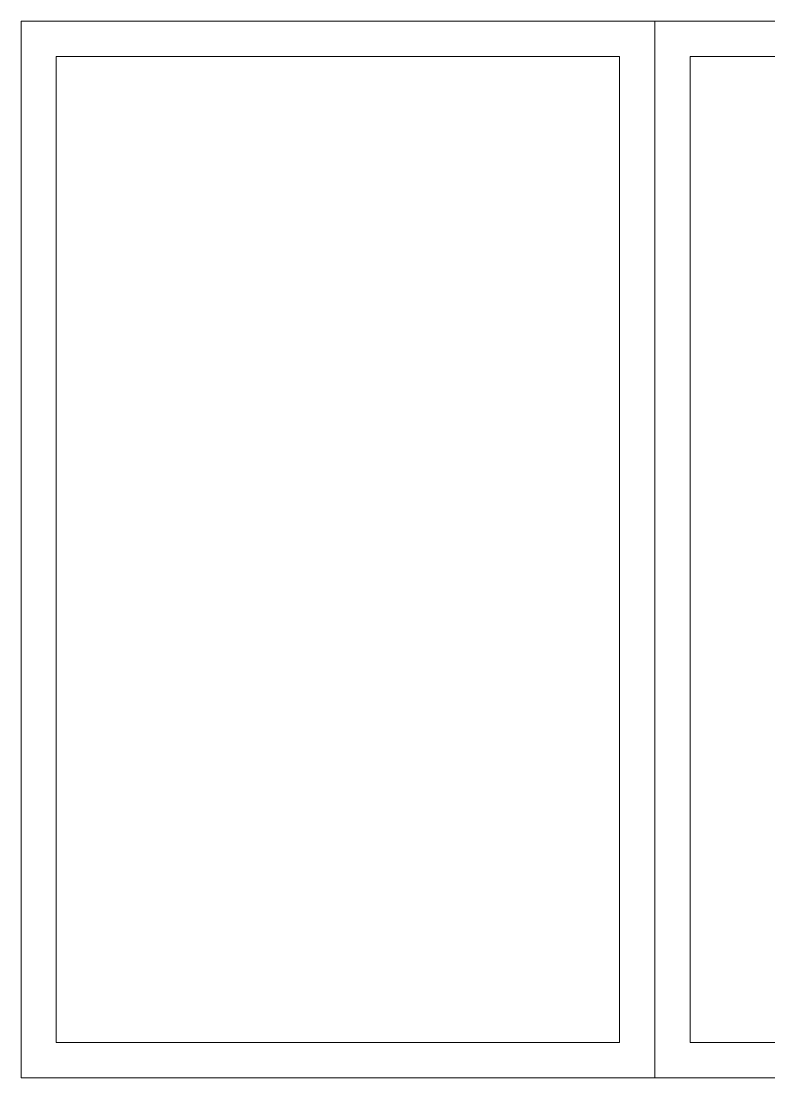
# Model space of a CAD drawing. Header units: millimetres. Extents: x 3546612 to 5615882, y 547008 to 3162891.
# Drawn here: x 5491475 to 5493599, y 2463768 to 2466768 of the extents above; entities that cross this region are included whole.
import ezdxf

# ---------------------------------------------------------------- set-up
doc = ezdxf.new("R2010")
doc.units = ezdxf.units.MM
doc.layers.add('XR-평면도$0$A-FLXM-PARK', color=9, linetype='Continuous', lineweight=18)
doc.layers.add('XR-평면도$0$A-WAXM-PANL', color=9, linetype='Continuous', lineweight=20)

# ---------------------------------------------------------------- blocks, each defined once
blk = doc.blocks.new('XR-평면도$0$지게차충전소')
at = {"layer": 'XR-평면도$0$A-FLXM-PARK', "flags": 128}
for points in [[(1800, -3000), (1800, 0), (0, 0), (0, -3000)], [(3600, -3000), (3600, 0), (1800, 0), (1800, -3000)], [(1700, -2900), (1700, -100), (100, -100), (100, -2900)], [(3500, -2900), (3500, -100), (1900, -100), (1900, -2900)]]:
    blk.add_lwpolyline(points, close=True, dxfattribs=at)

msp = doc.modelspace()

# ---------------------------------------------------------------- block references
at = {"layer": 'XR-평면도$0$A-WAXM-PANL'}
msp.add_blockref('XR-평면도$0$지게차충전소', (5491475, 2466767.6), dxfattribs=at)
msp.add_blockref('XR-평면도$0$지게차충전소', (5491475, 2466767.6), dxfattribs=at)
msp.add_blockref('XR-평면도$0$지게차충전소', (5491475, 2466767.6), dxfattribs=at)

doc.saveas('drawing.dxf')
